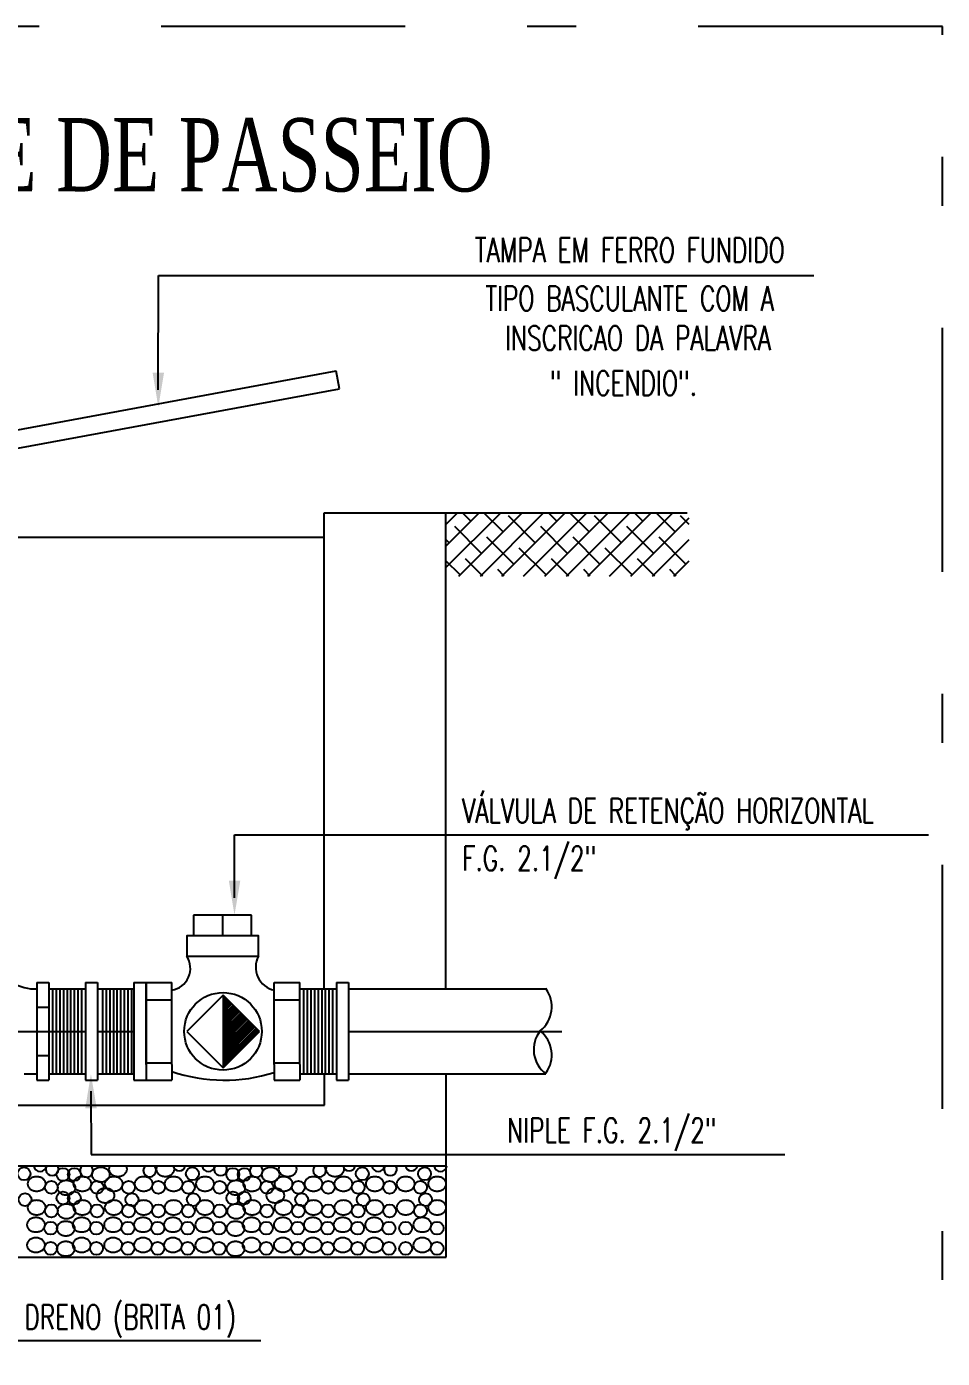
# Model space of a CAD drawing. Header units: millimetres. Extents: x 1822 to 2319, y 1244 to 1347.
# Drawn here: x 2317.083 to 2318.958, y 1343.787 to 1346.514 of the extents above; entities that cross this region are included whole.
import ezdxf
from ezdxf.enums import TextEntityAlignment as Align

# ---------------------------------------------------------------- set-up
doc = ezdxf.new("R2010")
doc.units = ezdxf.units.MM
doc.linetypes.add('DASHDOT', pattern=[1, 0.5, -0.25, 0, -0.25])
doc.layers.add('I-ARQ', color=8, linetype='Continuous')
doc.layers.add('I-NORMO_INST', color=4, linetype='Continuous')
doc.styles.add('60', font='ROMANS.SHX', dxfattribs={"height": 0.09})
doc.styles.add('ROMANS', font='romans.shx', dxfattribs={"width": 0.75, "height": 0.025})
doc.styles.add('SASB', font='ARIALN.TTF')
doc.styles.add('STYLE2', font='times.ttf')

# ---------------------------------------------------------------- blocks, each defined once
blk = doc.blocks.new('*X16')
at = {"color": 0}
for p, q in [((29.024, 117.7482), (29.0687, 117.7929)), ((29.024, 117.7659), (29.051, 117.7929)), ((29.024, 117.7836), (29.0333, 117.7929)), ((29.0346, 117.7411), (29.0863, 117.7929)), ((29.0444, 117.7863), (29.0378, 117.7929)), ((29.0523, 117.7411), (29.104, 117.7929)), ((29.0709, 117.7775), (29.0555, 117.7929)), ((29.0699, 117.7411), (29.1217, 117.7929)), ((29.0876, 117.7411), (29.1394, 117.7929)), ((29.1053, 117.7411), (29.157, 117.7929)), ((29.1151, 117.7863), (29.1085, 117.7929)), ((29.123, 117.7411), (29.1747, 117.7929)), ((29.1416, 117.7775), (29.1262, 117.7929)), ((29.1407, 117.7411), (29.1924, 117.7929)), ((29.1583, 117.7411), (29.2101, 117.7929)), ((29.1858, 117.7863), (29.1793, 117.7929)), ((29.2123, 117.7775), (29.1969, 117.7929)), ((29.0532, 117.7598), (29.0312, 117.7819)), ((29.0974, 117.7686), (29.0753, 117.7907)), ((29.124, 117.7598), (29.1019, 117.7819)), ((29.1682, 117.7686), (29.1461, 117.7907)), ((29.1947, 117.7598), (29.1726, 117.7819)), ((29.176, 117.7411), (29.224, 117.7891)), ((29.224, 117.7835), (29.2168, 117.7907)), ((29.0267, 117.7686), (29.024, 117.7714)), ((29.0798, 117.751), (29.0577, 117.7731)), ((29.1505, 117.751), (29.1284, 117.7731)), ((29.1937, 117.7411), (29.224, 117.7714)), ((29.2212, 117.751), (29.1991, 117.7731)), ((29.1063, 117.7421), (29.0842, 117.7642)), ((29.177, 117.7421), (29.1549, 117.7642)), ((29.0356, 117.7421), (29.024, 117.7537)), ((29.0542, 117.7411), (29.04, 117.7554)), ((29.1249, 117.7411), (29.1107, 117.7554)), ((29.1957, 117.7411), (29.1814, 117.7554)), ((29.2114, 117.7411), (29.224, 117.7537)), ((29.0719, 117.7411), (29.0665, 117.7465)), ((29.1426, 117.7411), (29.1372, 117.7465)), ((29.2133, 117.7411), (29.2079, 117.7465))]:
    blk.add_line(p, q, dxfattribs=at)
blk = doc.blocks.new('TITULO')
at = {"color": 253, "style": 'ROMANS', "width": 0.7}
blk.add_text('ESCALA :', height=0.002, dxfattribs=at).set_placement((0.00014, -0.00207))
at = {"style": 'SASB', "width": 0.7}
blk.add_attdef('LNOME', (0.00004, 0.00121), '', height=0.009, dxfattribs=at)
at = {"color": 253, "style": 'ROMANS', "width": 0.7}
blk.add_attdef('LESC', (0.01067, -0.00209), '', height=0.002, dxfattribs=at)
blk = doc.blocks.new('A$C70BF2347')
at = {"color": 3}
for p, q in [((0.969, 1.515), (0.436, 1.515)), ((0.436, 1.515), (0.436, 1.327)), ((0.969, 1.327), (0.969, 1.515)), ((0.373, 1.327), (1.032, 1.327)), ((0, 0.753), (0, 0.895)), ((0, 0.895), (0.235, 0.895)), ((0.235, 0.753), (0.235, 0.895)), ((1.176, 0.895), (1.412, 0.895)), ((1.176, 0.753), (1.176, 0.895)), ((1.412, 0.753), (1.412, 0.895)), ((0, 0.142), (0, 0.753)), ((0.235, 0.142), (0.235, 0.753)), ((0.235, 0.142), (0.235, 0.753)), ((1.176, 0.142), (1.176, 0.753)), ((1.412, 0.142), (1.412, 0.753)), ((1.412, 0.142), (1.412, 0.753)), ((0, 0.142), (0, 0)), ((0.235, 0.142), (0.235, 0)), ((1.176, 0.142), (1.176, 0)), ((1.412, 0.142), (1.412, 0)), ((0, 0), (0.235, 0)), ((1.176, 0), (1.412, 0))]:
    blk.add_line(p, q, dxfattribs=at)
at = {"color": 8, "linetype": 'DASHDOT'}
for p, q in [((0.702, 1.515), (0.702, 1.326)), ((0, 0.737), (0.235, 0.737)), ((1.176, 0.737), (1.412, 0.737)), ((0, 0.158), (0.235, 0.158)), ((1.176, 0.158), (1.412, 0.158))]:
    blk.add_line(p, q, dxfattribs=at)
at = {"color": 3}
blk.add_lwpolyline([(0.373, 1.138), (1.032, 1.138), (1.032, 1.326), (0.373, 1.326)], close=True, dxfattribs=at)
for centre, radius, start, end in [((0.203, 1.026), 0.203, 279.0236, 33.4932), ((1.22, 1.036), 0.214, 151.533, 258.3363), ((0.719, 1.49), 1.491, 251.0491, 287.8585)]:
    blk.add_arc(centre, radius, start, end, dxfattribs=at)

msp = doc.modelspace()

# ---------------------------------------------------------------- hatches: boundary and pattern name
at = {"linetype": 'DASHDOT'}
h = msp.add_hatch(dxfattribs=at)
h.set_pattern_fill('ANSI31', color=8, scale=0.001, style=0)
h.set_pattern_definition([(45, (2317.4847063, 1344.3821404), (-0.002245064, 0.002245064), [])])
h.paths.add_polyline_path([(2317.4847, 1344.531), (2317.4847, 1344.3821), (2317.5592, 1344.4566)])

# ---------------------------------------------------------------- linework, layer by layer
at = {"color": 3}
for p, q in [((2317.0907, 1344.5438), (2317.1031, 1344.5438)), ((2317.1031, 1344.5563), (2317.1031, 1344.3569)), ((2317.1031, 1344.5563), (2317.128, 1344.5563)), ((2317.128, 1344.5563), (2317.128, 1344.3569)), ((2317.128, 1344.5438), (2317.2028, 1344.5438)), ((2317.2028, 1344.5563), (2317.2028, 1344.3569)), ((2317.2028, 1344.5563), (2317.2277, 1344.5563)), ((2317.2277, 1344.5563), (2317.2277, 1344.3569)), ((2317.2277, 1344.5438), (2317.3024, 1344.5438)), ((2317.3024, 1344.5563), (2317.3024, 1344.3569)), ((2317.3024, 1344.5563), (2317.3273, 1344.5563)), ((2317.3273, 1344.5563), (2317.3273, 1344.3569)), ((2317.6421, 1344.5438), (2317.7168, 1344.5438)), ((2317.7168, 1344.5563), (2317.7417, 1344.5563)), ((2317.7168, 1344.5563), (2317.7168, 1344.3569)), ((2317.7417, 1344.5563), (2317.7417, 1344.3569)), ((2317.7417, 1344.5438), (2318.146, 1344.5438)), ((2317.0774, 1344.3694), (2317.1031, 1344.3694)), ((2317.1031, 1344.3569), (2317.128, 1344.3569)), ((2317.128, 1344.3694), (2317.2028, 1344.3694)), ((2317.2028, 1344.3569), (2317.2277, 1344.3569)), ((2317.2277, 1344.3694), (2317.3024, 1344.3694)), ((2317.3024, 1344.3569), (2317.3273, 1344.3569)), ((2317.6421, 1344.3694), (2317.7168, 1344.3694)), ((2317.7168, 1344.3569), (2317.7417, 1344.3569)), ((2317.7417, 1344.3694), (2318.1461, 1344.3694))]:
    msp.add_line(p, q, dxfattribs=at)
at = {"color": 8}
for p, q in [((2317.1353, 1344.5438), (2317.1353, 1344.3694)), ((2317.1428, 1344.5438), (2317.1428, 1344.3694)), ((2317.1503, 1344.5438), (2317.1503, 1344.3694)), ((2317.1577, 1344.5438), (2317.1577, 1344.3694)), ((2317.1652, 1344.5438), (2317.1652, 1344.3694)), ((2317.1727, 1344.5438), (2317.1727, 1344.3694)), ((2317.1802, 1344.5438), (2317.1802, 1344.3694)), ((2317.1876, 1344.5438), (2317.1876, 1344.3694)), ((2317.1951, 1344.5438), (2317.1951, 1344.3694)), ((2317.2376, 1344.5438), (2317.2376, 1344.3694)), ((2317.2451, 1344.5438), (2317.2451, 1344.3694)), ((2317.2526, 1344.5438), (2317.2526, 1344.3694)), ((2317.2601, 1344.5438), (2317.2601, 1344.3694)), ((2317.2675, 1344.5438), (2317.2675, 1344.3694)), ((2317.275, 1344.5438), (2317.275, 1344.3694)), ((2317.2825, 1344.5438), (2317.2825, 1344.3694)), ((2317.29, 1344.5438), (2317.29, 1344.3694)), ((2317.2974, 1344.5438), (2317.2974, 1344.3694)), ((2317.6494, 1344.5438), (2317.6494, 1344.3694)), ((2317.6569, 1344.5438), (2317.6569, 1344.3694)), ((2317.6643, 1344.5438), (2317.6643, 1344.3694)), ((2317.6718, 1344.5438), (2317.6718, 1344.3694)), ((2317.6793, 1344.5438), (2317.6793, 1344.3694)), ((2317.6868, 1344.5438), (2317.6868, 1344.3694)), ((2317.6942, 1344.5438), (2317.6942, 1344.3694)), ((2317.7017, 1344.5438), (2317.7017, 1344.3694)), ((2317.7092, 1344.5438), (2317.7092, 1344.3694)), ((2317.1031, 1344.5064), (2317.128, 1344.5064)), ((2317.1031, 1344.4068), (2317.128, 1344.4068))]:
    msp.add_line(p, q, dxfattribs=at)
at = {"color": 8, "linetype": 'DASHDOT'}
for p, q in [((2317.4847, 1344.531), (2317.4847, 1344.3821)), ((2317.0342, 1344.4566), (2317.2028, 1344.4566)), ((2317.2277, 1344.4566), (2317.3024, 1344.4566)), ((2317.7417, 1344.4566), (2318.1333, 1344.4566)), ((2318.1333, 1344.4566), (2318.1788, 1344.4566))]:
    msp.add_line(p, q, dxfattribs=at)
msp.add_lwpolyline([(2317.4103, 1344.4566), (2317.4847, 1344.3821), (2317.5592, 1344.4566), (2317.4847, 1344.531)], close=True, dxfattribs=at)
at = {"color": 3}
msp.add_circle((2317.4847, 1344.4566), 0.0794, dxfattribs=at)
msp.add_arc((2317.1165, 1344.7024), 0.1607, 241.7981, 260.7431, dxfattribs=at)
at = {"color": 8}
for centre, radius, start, end in [((2318.0948, 1344.5069), 0.0631, 308.4155, 36.1101), ((2318.1828, 1344.4193), 0.0619, 141.902, 233.6693), ((2318.0948, 1344.408), 0.0631, 323.8899, 51.5845)]:
    msp.add_arc(centre, radius, start, end, dxfattribs=at)
at = {"layer": 'I-ARQ'}
for p, q in [((2316.1435, 1345.5183), (2317.7162, 1345.8095)), ((2317.723, 1345.7728), (2317.7162, 1345.8095)), ((2316.1503, 1345.4815), (2317.723, 1345.7728)), ((2317.6921, 1345.5183), (2318.4355, 1345.5183)), ((2317.6921, 1345.4684), (2317.6921, 1345.5183)), ((2317.9413, 1344.5438), (2317.9413, 1345.5183)), ((2316.1435, 1345.4684), (2317.6921, 1345.4684)), ((2317.6921, 1344.5438), (2317.6921, 1345.4684)), ((2317.6928, 1344.3056), (2317.6928, 1344.3694)), ((2317.942, 1343.9939), (2317.942, 1344.3694)), ((2316.2432, 1344.3056), (2317.6928, 1344.3056)), ((2315.9442, 1344.181), (2317.942, 1344.181)), ((2315.9442, 1343.9939), (2317.942, 1343.9939))]:
    msp.add_line(p, q, dxfattribs=at)
for points in [[(2317.2529, 1344.1809, 0.022715), (2317.2522, 1344.1797, 0.1211), (2317.2509, 1344.1743, 0.1211), (2317.2522, 1344.1688, 0.105163), (2317.2563, 1344.1639, 0.088421), (2317.2622, 1344.1607, 0.079383), (2317.2695, 1344.1595, 0.079383), (2317.2768, 1344.1607, 0.088421), (2317.2827, 1344.1639, 0.105163), (2317.2868, 1344.1688, 0.1211), (2317.2881, 1344.1743, 0.1211), (2317.2868, 1344.1797, 0.022715), (2317.2861, 1344.1809, 0.088421)], [(2317.3499, 1344.1809, 0.022715), (2317.3492, 1344.1797, 0.1211), (2317.3478, 1344.1743, 0.1211), (2317.3492, 1344.1688, 0.105163), (2317.3533, 1344.1639, 0.088421), (2317.3591, 1344.1607, 0.079383), (2317.3664, 1344.1595, 0.079383), (2317.3737, 1344.1607, 0.088421), (2317.3796, 1344.1639, 0.105163), (2317.3837, 1344.1688, 0.1211), (2317.3851, 1344.1743, 0.1211), (2317.3837, 1344.1797, 0.022715), (2317.383, 1344.1809, 0.088421)], [(2317.6007, 1344.1809, 0.022715), (2317.6, 1344.1797, 0.1211), (2317.5986, 1344.1743, 0.1211), (2317.6, 1344.1688, 0.105163), (2317.6041, 1344.1639, 0.088421), (2317.6099, 1344.1607, 0.079383), (2317.6173, 1344.1595, 0.079383), (2317.6246, 1344.1607, 0.088421), (2317.6304, 1344.1639, 0.105163), (2317.6345, 1344.1688, 0.1211), (2317.6359, 1344.1743, 0.1211), (2317.6345, 1344.1797, 0.022715), (2317.6338, 1344.1809, 0.088421)], [(2317.6976, 1344.1809, 0.022715), (2317.6969, 1344.1797, 0.1211), (2317.6956, 1344.1743, 0.1211), (2317.6969, 1344.1688, 0.105163), (2317.701, 1344.1639, 0.088421), (2317.7069, 1344.1607, 0.079383), (2317.7142, 1344.1595, 0.079383), (2317.7215, 1344.1607, 0.088421), (2317.7274, 1344.1639, 0.105163), (2317.7315, 1344.1688, 0.1211), (2317.7328, 1344.1743, 0.1211), (2317.7315, 1344.1797, 0.022715), (2317.7308, 1344.1809, 0.088421)]]:
    msp.add_lwpolyline(points, format="xyb", dxfattribs=at)
for points in [[(2317.103, 1344.1588, 0.079383), (2317.0957, 1344.1576, 0.088421), (2317.0898, 1344.1545, 0.105163), (2317.0857, 1344.1495, 0.1211), (2317.0844, 1344.144, 0.1211), (2317.0857, 1344.1386, 0.105163), (2317.0898, 1344.1336, 0.088421), (2317.0957, 1344.1305, 0.079383), (2317.103, 1344.1293, 0.079383), (2317.1103, 1344.1305, 0.088421), (2317.1161, 1344.1336, 0.105163), (2317.1203, 1344.1386, 0.1211), (2317.1216, 1344.144, 0.1211), (2317.1203, 1344.1495, 0.105163), (2317.1161, 1344.1545, 0.088421), (2317.1103, 1344.1576, 0.079383)], [(2317.1966, 1344.1588, 0.079383), (2317.1893, 1344.1576, 0.088421), (2317.1834, 1344.1545, 0.105163), (2317.1793, 1344.1495, 0.1211), (2317.178, 1344.144, 0.1211), (2317.1793, 1344.1386, 0.105163), (2317.1834, 1344.1336, 0.088421), (2317.1893, 1344.1305, 0.079383), (2317.1966, 1344.1293, 0.079383), (2317.2039, 1344.1305, 0.088421), (2317.2098, 1344.1336, 0.105163), (2317.2139, 1344.1386, 0.1211), (2317.2152, 1344.144, 0.1211), (2317.2139, 1344.1495, 0.105163), (2317.2098, 1344.1545, 0.088421), (2317.2039, 1344.1576, 0.079383)], [(2317.2344, 1344.1778, 0.079383), (2317.2271, 1344.1766, 0.088421), (2317.2213, 1344.1735, 0.105163), (2317.2172, 1344.1685, 0.1211), (2317.2158, 1344.1631, 0.1211), (2317.2172, 1344.1576, 0.105163), (2317.2213, 1344.1527, 0.088421), (2317.2271, 1344.1495, 0.079383), (2317.2344, 1344.1483, 0.079383), (2317.2417, 1344.1495, 0.088421), (2317.2476, 1344.1527, 0.105163), (2317.2517, 1344.1576, 0.1211), (2317.2531, 1344.1631, 0.1211), (2317.2517, 1344.1685, 0.105163), (2317.2476, 1344.1735, 0.088421), (2317.2417, 1344.1766, 0.079383)], [(2317.261, 1344.1588, 0.079383), (2317.2537, 1344.1576, 0.088421), (2317.2478, 1344.1545, 0.105163), (2317.2437, 1344.1495, 0.1211), (2317.2423, 1344.144, 0.1211), (2317.2437, 1344.1386, 0.105163), (2317.2478, 1344.1336, 0.088421), (2317.2537, 1344.1305, 0.079383), (2317.261, 1344.1293, 0.079383), (2317.2683, 1344.1305, 0.088421), (2317.2741, 1344.1336, 0.105163), (2317.2782, 1344.1386, 0.1211), (2317.2796, 1344.144, 0.1211), (2317.2782, 1344.1495, 0.105163), (2317.2741, 1344.1545, 0.088421), (2317.2683, 1344.1576, 0.079383)], [(2317.3222, 1344.1588, 0.079383), (2317.3149, 1344.1576, 0.088421), (2317.3091, 1344.1545, 0.105163), (2317.305, 1344.1495, 0.1211), (2317.3036, 1344.144, 0.1211), (2317.305, 1344.1386, 0.105163), (2317.3091, 1344.1336, 0.088421), (2317.3149, 1344.1305, 0.079383), (2317.3222, 1344.1293, 0.079383), (2317.3295, 1344.1305, 0.088421), (2317.3354, 1344.1336, 0.105163), (2317.3395, 1344.1386, 0.1211), (2317.3408, 1344.144, 0.1211), (2317.3395, 1344.1495, 0.105163), (2317.3354, 1344.1545, 0.088421), (2317.3295, 1344.1576, 0.079383)], [(2317.3835, 1344.1588, 0.079383), (2317.3762, 1344.1576, 0.088421), (2317.3703, 1344.1545, 0.105163), (2317.3662, 1344.1495, 0.1211), (2317.3649, 1344.144, 0.1211), (2317.3662, 1344.1386, 0.105163), (2317.3703, 1344.1336, 0.088421), (2317.3762, 1344.1305, 0.079383), (2317.3835, 1344.1293, 0.079383), (2317.3908, 1344.1305, 0.088421), (2317.3967, 1344.1336, 0.105163), (2317.4008, 1344.1386, 0.1211), (2317.4021, 1344.144, 0.1211), (2317.4008, 1344.1495, 0.105163), (2317.3967, 1344.1545, 0.088421), (2317.3908, 1344.1576, 0.079383)], [(2317.4479, 1344.1588, 0.079383), (2317.4406, 1344.1576, 0.088421), (2317.4347, 1344.1545, 0.105163), (2317.4306, 1344.1495, 0.1211), (2317.4293, 1344.144, 0.1211), (2317.4306, 1344.1386, 0.105163), (2317.4347, 1344.1336, 0.088421), (2317.4406, 1344.1305, 0.079383), (2317.4479, 1344.1293, 0.079383), (2317.4552, 1344.1305, 0.088421), (2317.461, 1344.1336, 0.105163), (2317.4651, 1344.1386, 0.1211), (2317.4665, 1344.144, 0.1211), (2317.4651, 1344.1495, 0.105163), (2317.461, 1344.1545, 0.088421), (2317.4552, 1344.1576, 0.079383)], [(2317.5444, 1344.1588, 0.079383), (2317.537, 1344.1576, 0.088421), (2317.5312, 1344.1545, 0.105163), (2317.5271, 1344.1495, 0.1211), (2317.5257, 1344.144, 0.1211), (2317.5271, 1344.1386, 0.105163), (2317.5312, 1344.1336, 0.088421), (2317.537, 1344.1305, 0.079383), (2317.5444, 1344.1293, 0.079383), (2317.5517, 1344.1305, 0.088421), (2317.5575, 1344.1336, 0.105163), (2317.5616, 1344.1386, 0.1211), (2317.563, 1344.144, 0.1211), (2317.5616, 1344.1495, 0.105163), (2317.5575, 1344.1545, 0.088421), (2317.5517, 1344.1576, 0.079383)], [(2317.5822, 1344.1778, 0.079383), (2317.5749, 1344.1766, 0.088421), (2317.569, 1344.1735, 0.105163), (2317.5649, 1344.1685, 0.1211), (2317.5636, 1344.1631, 0.1211), (2317.5649, 1344.1576, 0.105163), (2317.569, 1344.1527, 0.088421), (2317.5749, 1344.1495, 0.079383), (2317.5822, 1344.1483, 0.079383), (2317.5895, 1344.1495, 0.088421), (2317.5954, 1344.1527, 0.105163), (2317.5995, 1344.1576, 0.1211), (2317.6008, 1344.1631, 0.1211), (2317.5995, 1344.1685, 0.105163), (2317.5954, 1344.1735, 0.088421), (2317.5895, 1344.1766, 0.079383)], [(2317.6087, 1344.1588, 0.079383), (2317.6014, 1344.1576, 0.088421), (2317.5956, 1344.1545, 0.105163), (2317.5914, 1344.1495, 0.1211), (2317.5901, 1344.144, 0.1211), (2317.5914, 1344.1386, 0.105163), (2317.5956, 1344.1336, 0.088421), (2317.6014, 1344.1305, 0.079383), (2317.6087, 1344.1293, 0.079383), (2317.616, 1344.1305, 0.088421), (2317.6219, 1344.1336, 0.105163), (2317.626, 1344.1386, 0.1211), (2317.6273, 1344.144, 0.1211), (2317.626, 1344.1495, 0.105163), (2317.6219, 1344.1545, 0.088421), (2317.616, 1344.1576, 0.079383)], [(2317.67, 1344.1588, 0.079383), (2317.6627, 1344.1576, 0.088421), (2317.6568, 1344.1545, 0.105163), (2317.6527, 1344.1495, 0.1211), (2317.6514, 1344.144, 0.1211), (2317.6527, 1344.1386, 0.105163), (2317.6568, 1344.1336, 0.088421), (2317.6627, 1344.1305, 0.079383), (2317.67, 1344.1293, 0.079383), (2317.6773, 1344.1305, 0.088421), (2317.6832, 1344.1336, 0.105163), (2317.6873, 1344.1386, 0.1211), (2317.6886, 1344.144, 0.1211), (2317.6873, 1344.1495, 0.105163), (2317.6832, 1344.1545, 0.088421), (2317.6773, 1344.1576, 0.079383)], [(2317.7313, 1344.1588, 0.079383), (2317.724, 1344.1576, 0.088421), (2317.7181, 1344.1545, 0.105163), (2317.714, 1344.1495, 0.1211), (2317.7126, 1344.144, 0.1211), (2317.714, 1344.1386, 0.105163), (2317.7181, 1344.1336, 0.088421), (2317.724, 1344.1305, 0.079383), (2317.7313, 1344.1293, 0.079383), (2317.7386, 1344.1305, 0.088421), (2317.7444, 1344.1336, 0.105163), (2317.7485, 1344.1386, 0.1211), (2317.7499, 1344.144, 0.1211), (2317.7485, 1344.1495, 0.105163), (2317.7444, 1344.1545, 0.088421), (2317.7386, 1344.1576, 0.079383)], [(2317.7956, 1344.1588, 0.079383), (2317.7883, 1344.1576, 0.088421), (2317.7825, 1344.1545, 0.105163), (2317.7784, 1344.1495, 0.1211), (2317.777, 1344.144, 0.1211), (2317.7784, 1344.1386, 0.105163), (2317.7825, 1344.1336, 0.088421), (2317.7883, 1344.1305, 0.079383), (2317.7956, 1344.1293, 0.079383), (2317.8029, 1344.1305, 0.088421), (2317.8088, 1344.1336, 0.105163), (2317.8129, 1344.1386, 0.1211), (2317.8142, 1344.144, 0.1211), (2317.8129, 1344.1495, 0.105163), (2317.8088, 1344.1545, 0.088421), (2317.8029, 1344.1576, 0.079383)], [(2317.8588, 1344.1588, 0.079383), (2317.8515, 1344.1576, 0.088421), (2317.8457, 1344.1545, 0.105163), (2317.8416, 1344.1495, 0.1211), (2317.8402, 1344.144, 0.1211), (2317.8416, 1344.1386, 0.105163), (2317.8457, 1344.1336, 0.088421), (2317.8515, 1344.1305, 0.079383), (2317.8588, 1344.1293, 0.079383), (2317.8661, 1344.1305, 0.088421), (2317.872, 1344.1336, 0.105163), (2317.8761, 1344.1386, 0.1211), (2317.8774, 1344.144, 0.1211), (2317.8761, 1344.1495, 0.105163), (2317.872, 1344.1545, 0.088421), (2317.8661, 1344.1576, 0.079383)], [(2317.9232, 1344.1588, 0.079383), (2317.9159, 1344.1576, 0.088421), (2317.91, 1344.1545, 0.105163), (2317.9059, 1344.1495, 0.1211), (2317.9046, 1344.144, 0.1211), (2317.9059, 1344.1386, 0.105163), (2317.91, 1344.1336, 0.088421), (2317.9159, 1344.1305, 0.079383), (2317.9232, 1344.1293, 0.079383), (2317.9305, 1344.1305, 0.088421), (2317.9364, 1344.1336, 0.105163), (2317.9405, 1344.1386, 0.1211), (2317.9418, 1344.144, 0.1211), (2317.9405, 1344.1495, 0.105163), (2317.9364, 1344.1545, 0.088421), (2317.9305, 1344.1576, 0.079383)], [(2317.164, 1344.151, 0.079383), (2317.1567, 1344.1499, 0.088421), (2317.1509, 1344.1467, 0.105163), (2317.1467, 1344.1417, 0.1211), (2317.1454, 1344.1363, 0.1211), (2317.1467, 1344.1308, 0.105163), (2317.1509, 1344.1259, 0.088421), (2317.1567, 1344.1227, 0.079383), (2317.164, 1344.1216, 0.079383), (2317.1713, 1344.1227, 0.088421), (2317.1772, 1344.1259, 0.105163), (2317.1813, 1344.1308, 0.1211), (2317.1826, 1344.1363, 0.1211), (2317.1813, 1344.1417, 0.105163), (2317.1772, 1344.1467, 0.088421), (2317.1713, 1344.1499, 0.079383)], [(2317.244, 1344.135, 0.079383), (2317.2367, 1344.1338, 0.088421), (2317.2309, 1344.1307, 0.105163), (2317.2267, 1344.1257, 0.1211), (2317.2254, 1344.1203, 0.1211), (2317.2267, 1344.1148, 0.105163), (2317.2309, 1344.1098, 0.088421), (2317.2367, 1344.1067, 0.079383), (2317.244, 1344.1055, 0.079383), (2317.2513, 1344.1067, 0.088421), (2317.2572, 1344.1098, 0.105163), (2317.2613, 1344.1148, 0.1211), (2317.2626, 1344.1203, 0.1211), (2317.2613, 1344.1257, 0.105163), (2317.2572, 1344.1307, 0.088421), (2317.2513, 1344.1338, 0.079383)], [(2317.5118, 1344.151, 0.079383), (2317.5045, 1344.1499, 0.088421), (2317.4986, 1344.1467, 0.105163), (2317.4945, 1344.1417, 0.1211), (2317.4932, 1344.1363, 0.1211), (2317.4945, 1344.1308, 0.105163), (2317.4986, 1344.1259, 0.088421), (2317.5045, 1344.1227, 0.079383), (2317.5118, 1344.1216, 0.079383), (2317.5191, 1344.1227, 0.088421), (2317.5249, 1344.1259, 0.105163), (2317.5291, 1344.1308, 0.1211), (2317.5304, 1344.1363, 0.1211), (2317.5291, 1344.1417, 0.105163), (2317.5249, 1344.1467, 0.088421), (2317.5191, 1344.1499, 0.079383)], [(2317.5918, 1344.135, 0.079383), (2317.5845, 1344.1338, 0.088421), (2317.5786, 1344.1307, 0.105163), (2317.5745, 1344.1257, 0.1211), (2317.5732, 1344.1203, 0.1211), (2317.5745, 1344.1148, 0.105163), (2317.5786, 1344.1098, 0.088421), (2317.5845, 1344.1067, 0.079383), (2317.5918, 1344.1055, 0.079383), (2317.5991, 1344.1067, 0.088421), (2317.6049, 1344.1098, 0.105163), (2317.609, 1344.1148, 0.1211), (2317.6104, 1344.1203, 0.1211), (2317.609, 1344.1257, 0.105163), (2317.6049, 1344.1307, 0.088421), (2317.5991, 1344.1338, 0.079383)], [(2317.103, 1344.1105, 0.079383), (2317.0957, 1344.1093, 0.088421), (2317.0898, 1344.1062, 0.105163), (2317.0857, 1344.1012, 0.1211), (2317.0844, 1344.0958, 0.1211), (2317.0857, 1344.0903, 0.105163), (2317.0898, 1344.0854, 0.088421), (2317.0957, 1344.0822, 0.079383), (2317.103, 1344.081, 0.079383), (2317.1103, 1344.0822, 0.088421), (2317.1161, 1344.0854, 0.105163), (2317.1203, 1344.0903, 0.1211), (2317.1216, 1344.0958, 0.1211), (2317.1203, 1344.1012, 0.105163), (2317.1161, 1344.1062, 0.088421), (2317.1103, 1344.1093, 0.079383)], [(2317.164, 1344.1028, 0.079383), (2317.1567, 1344.1016, 0.088421), (2317.1509, 1344.0984, 0.105163), (2317.1467, 1344.0935, 0.1211), (2317.1454, 1344.088, 0.1211), (2317.1467, 1344.0826, 0.105163), (2317.1509, 1344.0776, 0.088421), (2317.1567, 1344.0745, 0.079383), (2317.164, 1344.0733, 0.079383), (2317.1713, 1344.0745, 0.088421), (2317.1772, 1344.0776, 0.105163), (2317.1813, 1344.0826, 0.1211), (2317.1826, 1344.088, 0.1211), (2317.1813, 1344.0935, 0.105163), (2317.1772, 1344.0984, 0.088421), (2317.1713, 1344.1016, 0.079383)], [(2317.1966, 1344.1105, 0.079383), (2317.1893, 1344.1093, 0.088421), (2317.1834, 1344.1062, 0.105163), (2317.1793, 1344.1012, 0.1211), (2317.178, 1344.0958, 0.1211), (2317.1793, 1344.0903, 0.105163), (2317.1834, 1344.0854, 0.088421), (2317.1893, 1344.0822, 0.079383), (2317.1966, 1344.081, 0.079383), (2317.2039, 1344.0822, 0.088421), (2317.2098, 1344.0854, 0.105163), (2317.2139, 1344.0903, 0.1211), (2317.2152, 1344.0958, 0.1211), (2317.2139, 1344.1012, 0.105163), (2317.2098, 1344.1062, 0.088421), (2317.2039, 1344.1093, 0.079383)], [(2317.261, 1344.1105, 0.079383), (2317.2537, 1344.1093, 0.088421), (2317.2478, 1344.1062, 0.105163), (2317.2437, 1344.1012, 0.1211), (2317.2423, 1344.0958, 0.1211), (2317.2437, 1344.0903, 0.105163), (2317.2478, 1344.0854, 0.088421), (2317.2537, 1344.0822, 0.079383), (2317.261, 1344.081, 0.079383), (2317.2683, 1344.0822, 0.088421), (2317.2741, 1344.0854, 0.105163), (2317.2782, 1344.0903, 0.1211), (2317.2796, 1344.0958, 0.1211), (2317.2782, 1344.1012, 0.105163), (2317.2741, 1344.1062, 0.088421), (2317.2683, 1344.1093, 0.079383)], [(2317.3222, 1344.1105, 0.079383), (2317.3149, 1344.1093, 0.088421), (2317.3091, 1344.1062, 0.105163), (2317.305, 1344.1012, 0.1211), (2317.3036, 1344.0958, 0.1211), (2317.305, 1344.0903, 0.105163), (2317.3091, 1344.0854, 0.088421), (2317.3149, 1344.0822, 0.079383), (2317.3222, 1344.081, 0.079383), (2317.3295, 1344.0822, 0.088421), (2317.3354, 1344.0854, 0.105163), (2317.3395, 1344.0903, 0.1211), (2317.3408, 1344.0958, 0.1211), (2317.3395, 1344.1012, 0.105163), (2317.3354, 1344.1062, 0.088421), (2317.3295, 1344.1093, 0.079383)], [(2317.3835, 1344.1105, 0.079383), (2317.3762, 1344.1093, 0.088421), (2317.3703, 1344.1062, 0.105163), (2317.3662, 1344.1012, 0.1211), (2317.3649, 1344.0958, 0.1211), (2317.3662, 1344.0903, 0.105163), (2317.3703, 1344.0854, 0.088421), (2317.3762, 1344.0822, 0.079383), (2317.3835, 1344.081, 0.079383), (2317.3908, 1344.0822, 0.088421), (2317.3967, 1344.0854, 0.105163), (2317.4008, 1344.0903, 0.1211), (2317.4021, 1344.0958, 0.1211), (2317.4008, 1344.1012, 0.105163), (2317.3967, 1344.1062, 0.088421), (2317.3908, 1344.1093, 0.079383)], [(2317.4479, 1344.1105, 0.079383), (2317.4406, 1344.1093, 0.088421), (2317.4347, 1344.1062, 0.105163), (2317.4306, 1344.1012, 0.1211), (2317.4293, 1344.0958, 0.1211), (2317.4306, 1344.0903, 0.105163), (2317.4347, 1344.0854, 0.088421), (2317.4406, 1344.0822, 0.079383), (2317.4479, 1344.081, 0.079383), (2317.4552, 1344.0822, 0.088421), (2317.461, 1344.0854, 0.105163), (2317.4651, 1344.0903, 0.1211), (2317.4665, 1344.0958, 0.1211), (2317.4651, 1344.1012, 0.105163), (2317.461, 1344.1062, 0.088421), (2317.4552, 1344.1093, 0.079383)], [(2317.5118, 1344.1028, 0.079383), (2317.5045, 1344.1016, 0.088421), (2317.4986, 1344.0984, 0.105163), (2317.4945, 1344.0935, 0.1211), (2317.4932, 1344.088, 0.1211), (2317.4945, 1344.0826, 0.105163), (2317.4986, 1344.0776, 0.088421), (2317.5045, 1344.0745, 0.079383), (2317.5118, 1344.0733, 0.079383), (2317.5191, 1344.0745, 0.088421), (2317.5249, 1344.0776, 0.105163), (2317.5291, 1344.0826, 0.1211), (2317.5304, 1344.088, 0.1211), (2317.5291, 1344.0935, 0.105163), (2317.5249, 1344.0984, 0.088421), (2317.5191, 1344.1016, 0.079383)], [(2317.5444, 1344.1105, 0.079383), (2317.537, 1344.1093, 0.088421), (2317.5312, 1344.1062, 0.105163), (2317.5271, 1344.1012, 0.1211), (2317.5257, 1344.0958, 0.1211), (2317.5271, 1344.0903, 0.105163), (2317.5312, 1344.0854, 0.088421), (2317.537, 1344.0822, 0.079383), (2317.5444, 1344.081, 0.079383), (2317.5517, 1344.0822, 0.088421), (2317.5575, 1344.0854, 0.105163), (2317.5616, 1344.0903, 0.1211), (2317.563, 1344.0958, 0.1211), (2317.5616, 1344.1012, 0.105163), (2317.5575, 1344.1062, 0.088421), (2317.5517, 1344.1093, 0.079383)], [(2317.6087, 1344.1105, 0.079383), (2317.6014, 1344.1093, 0.088421), (2317.5956, 1344.1062, 0.105163), (2317.5914, 1344.1012, 0.1211), (2317.5901, 1344.0958, 0.1211), (2317.5914, 1344.0903, 0.105163), (2317.5956, 1344.0854, 0.088421), (2317.6014, 1344.0822, 0.079383), (2317.6087, 1344.081, 0.079383), (2317.616, 1344.0822, 0.088421), (2317.6219, 1344.0854, 0.105163), (2317.626, 1344.0903, 0.1211), (2317.6273, 1344.0958, 0.1211), (2317.626, 1344.1012, 0.105163), (2317.6219, 1344.1062, 0.088421), (2317.616, 1344.1093, 0.079383)], [(2317.67, 1344.1105, 0.079383), (2317.6627, 1344.1093, 0.088421), (2317.6568, 1344.1062, 0.105163), (2317.6527, 1344.1012, 0.1211), (2317.6514, 1344.0958, 0.1211), (2317.6527, 1344.0903, 0.105163), (2317.6568, 1344.0854, 0.088421), (2317.6627, 1344.0822, 0.079383), (2317.67, 1344.081, 0.079383), (2317.6773, 1344.0822, 0.088421), (2317.6832, 1344.0854, 0.105163), (2317.6873, 1344.0903, 0.1211), (2317.6886, 1344.0958, 0.1211), (2317.6873, 1344.1012, 0.105163), (2317.6832, 1344.1062, 0.088421), (2317.6773, 1344.1093, 0.079383)], [(2317.7313, 1344.1105, 0.079383), (2317.724, 1344.1093, 0.088421), (2317.7181, 1344.1062, 0.105163), (2317.714, 1344.1012, 0.1211), (2317.7126, 1344.0958, 0.1211), (2317.714, 1344.0903, 0.105163), (2317.7181, 1344.0854, 0.088421), (2317.724, 1344.0822, 0.079383), (2317.7313, 1344.081, 0.079383), (2317.7386, 1344.0822, 0.088421), (2317.7444, 1344.0854, 0.105163), (2317.7485, 1344.0903, 0.1211), (2317.7499, 1344.0958, 0.1211), (2317.7485, 1344.1012, 0.105163), (2317.7444, 1344.1062, 0.088421), (2317.7386, 1344.1093, 0.079383)], [(2317.7956, 1344.1105, 0.079383), (2317.7883, 1344.1093, 0.088421), (2317.7825, 1344.1062, 0.105163), (2317.7784, 1344.1012, 0.1211), (2317.777, 1344.0958, 0.1211), (2317.7784, 1344.0903, 0.105163), (2317.7825, 1344.0854, 0.088421), (2317.7883, 1344.0822, 0.079383), (2317.7956, 1344.081, 0.079383), (2317.8029, 1344.0822, 0.088421), (2317.8088, 1344.0854, 0.105163), (2317.8129, 1344.0903, 0.1211), (2317.8142, 1344.0958, 0.1211), (2317.8129, 1344.1012, 0.105163), (2317.8088, 1344.1062, 0.088421), (2317.8029, 1344.1093, 0.079383)], [(2317.8588, 1344.1105, 0.079383), (2317.8515, 1344.1093, 0.088421), (2317.8457, 1344.1062, 0.105163), (2317.8416, 1344.1012, 0.1211), (2317.8402, 1344.0958, 0.1211), (2317.8416, 1344.0903, 0.105163), (2317.8457, 1344.0854, 0.088421), (2317.8515, 1344.0822, 0.079383), (2317.8588, 1344.081, 0.079383), (2317.8661, 1344.0822, 0.088421), (2317.872, 1344.0854, 0.105163), (2317.8761, 1344.0903, 0.1211), (2317.8774, 1344.0958, 0.1211), (2317.8761, 1344.1012, 0.105163), (2317.872, 1344.1062, 0.088421), (2317.8661, 1344.1093, 0.079383)], [(2317.9232, 1344.1105, 0.079383), (2317.9159, 1344.1093, 0.088421), (2317.91, 1344.1062, 0.105163), (2317.9059, 1344.1012, 0.1211), (2317.9046, 1344.0958, 0.1211), (2317.9059, 1344.0903, 0.105163), (2317.91, 1344.0854, 0.088421), (2317.9159, 1344.0822, 0.079383), (2317.9232, 1344.081, 0.079383), (2317.9305, 1344.0822, 0.088421), (2317.9364, 1344.0854, 0.105163), (2317.9405, 1344.0903, 0.1211), (2317.9418, 1344.0958, 0.1211), (2317.9405, 1344.1012, 0.105163), (2317.9364, 1344.1062, 0.088421), (2317.9305, 1344.1093, 0.079383)], [(2317.1016, 1344.0752, 0.079383), (2317.0943, 1344.074, 0.088421), (2317.0885, 1344.0709, 0.105163), (2317.0844, 1344.0659, 0.1211), (2317.083, 1344.0604, 0.1211), (2317.0844, 1344.055, 0.105163), (2317.0885, 1344.05, 0.088421), (2317.0943, 1344.0469, 0.079383), (2317.1016, 1344.0457, 0.079383), (2317.1089, 1344.0469, 0.088421), (2317.1148, 1344.05, 0.105163), (2317.1189, 1344.055, 0.1211), (2317.1202, 1344.0604, 0.1211), (2317.1189, 1344.0659, 0.105163), (2317.1148, 1344.0709, 0.088421), (2317.1089, 1344.074, 0.079383)], [(2317.1952, 1344.0752, 0.079383), (2317.1879, 1344.074, 0.088421), (2317.1821, 1344.0709, 0.105163), (2317.178, 1344.0659, 0.1211), (2317.1766, 1344.0604, 0.1211), (2317.178, 1344.055, 0.105163), (2317.1821, 1344.05, 0.088421), (2317.1879, 1344.0469, 0.079383), (2317.1952, 1344.0457, 0.079383), (2317.2025, 1344.0469, 0.088421), (2317.2084, 1344.05, 0.105163), (2317.2125, 1344.055, 0.1211), (2317.2138, 1344.0604, 0.1211), (2317.2125, 1344.0659, 0.105163), (2317.2084, 1344.0709, 0.088421), (2317.2025, 1344.074, 0.079383)], [(2317.2596, 1344.0752, 0.079383), (2317.2523, 1344.074, 0.088421), (2317.2464, 1344.0709, 0.105163), (2317.2423, 1344.0659, 0.1211), (2317.241, 1344.0604, 0.1211), (2317.2423, 1344.055, 0.105163), (2317.2464, 1344.05, 0.088421), (2317.2523, 1344.0469, 0.079383), (2317.2596, 1344.0457, 0.079383), (2317.2669, 1344.0469, 0.088421), (2317.2728, 1344.05, 0.105163), (2317.2769, 1344.055, 0.1211), (2317.2782, 1344.0604, 0.1211), (2317.2769, 1344.0659, 0.105163), (2317.2728, 1344.0709, 0.088421), (2317.2669, 1344.074, 0.079383)], [(2317.3209, 1344.0752, 0.079383), (2317.3136, 1344.074, 0.088421), (2317.3077, 1344.0709, 0.105163), (2317.3036, 1344.0659, 0.1211), (2317.3023, 1344.0604, 0.1211), (2317.3036, 1344.055, 0.105163), (2317.3077, 1344.05, 0.088421), (2317.3136, 1344.0469, 0.079383), (2317.3209, 1344.0457, 0.079383), (2317.3282, 1344.0469, 0.088421), (2317.334, 1344.05, 0.105163), (2317.3381, 1344.055, 0.1211), (2317.3395, 1344.0604, 0.1211), (2317.3381, 1344.0659, 0.105163), (2317.334, 1344.0709, 0.088421), (2317.3282, 1344.074, 0.079383)], [(2317.3821, 1344.0752, 0.079383), (2317.3748, 1344.074, 0.088421), (2317.369, 1344.0709, 0.105163), (2317.3649, 1344.0659, 0.1211), (2317.3635, 1344.0604, 0.1211), (2317.3649, 1344.055, 0.105163), (2317.369, 1344.05, 0.088421), (2317.3748, 1344.0469, 0.079383), (2317.3821, 1344.0457, 0.079383), (2317.3894, 1344.0469, 0.088421), (2317.3953, 1344.05, 0.105163), (2317.3994, 1344.055, 0.1211), (2317.4008, 1344.0604, 0.1211), (2317.3994, 1344.0659, 0.105163), (2317.3953, 1344.0709, 0.088421), (2317.3894, 1344.074, 0.079383)], [(2317.4465, 1344.0752, 0.079383), (2317.4392, 1344.074, 0.088421), (2317.4333, 1344.0709, 0.105163), (2317.4292, 1344.0659, 0.1211), (2317.4279, 1344.0604, 0.1211), (2317.4292, 1344.055, 0.105163), (2317.4333, 1344.05, 0.088421), (2317.4392, 1344.0469, 0.079383), (2317.4465, 1344.0457, 0.079383), (2317.4538, 1344.0469, 0.088421), (2317.4597, 1344.05, 0.105163), (2317.4638, 1344.055, 0.1211), (2317.4651, 1344.0604, 0.1211), (2317.4638, 1344.0659, 0.105163), (2317.4597, 1344.0709, 0.088421), (2317.4538, 1344.074, 0.079383)], [(2317.543, 1344.0752, 0.079383), (2317.5357, 1344.074, 0.088421), (2317.5298, 1344.0709, 0.105163), (2317.5257, 1344.0659, 0.1211), (2317.5244, 1344.0604, 0.1211), (2317.5257, 1344.055, 0.105163), (2317.5298, 1344.05, 0.088421), (2317.5357, 1344.0469, 0.079383), (2317.543, 1344.0457, 0.079383), (2317.5503, 1344.0469, 0.088421), (2317.5562, 1344.05, 0.105163), (2317.5603, 1344.055, 0.1211), (2317.5616, 1344.0604, 0.1211), (2317.5603, 1344.0659, 0.105163), (2317.5562, 1344.0709, 0.088421), (2317.5503, 1344.074, 0.079383)], [(2317.6074, 1344.0752, 0.079383), (2317.6001, 1344.074, 0.088421), (2317.5942, 1344.0709, 0.105163), (2317.5901, 1344.0659, 0.1211), (2317.5887, 1344.0604, 0.1211), (2317.5901, 1344.055, 0.105163), (2317.5942, 1344.05, 0.088421), (2317.6001, 1344.0469, 0.079383), (2317.6074, 1344.0457, 0.079383), (2317.6147, 1344.0469, 0.088421), (2317.6205, 1344.05, 0.105163), (2317.6246, 1344.055, 0.1211), (2317.626, 1344.0604, 0.1211), (2317.6246, 1344.0659, 0.105163), (2317.6205, 1344.0709, 0.088421), (2317.6147, 1344.074, 0.079383)], [(2317.6686, 1344.0752, 0.079383), (2317.6613, 1344.074, 0.088421), (2317.6555, 1344.0709, 0.105163), (2317.6514, 1344.0659, 0.1211), (2317.65, 1344.0604, 0.1211), (2317.6514, 1344.055, 0.105163), (2317.6555, 1344.05, 0.088421), (2317.6613, 1344.0469, 0.079383), (2317.6686, 1344.0457, 0.079383), (2317.6759, 1344.0469, 0.088421), (2317.6818, 1344.05, 0.105163), (2317.6859, 1344.055, 0.1211), (2317.6872, 1344.0604, 0.1211), (2317.6859, 1344.0659, 0.105163), (2317.6818, 1344.0709, 0.088421), (2317.6759, 1344.074, 0.079383)], [(2317.7299, 1344.0752, 0.079383), (2317.7226, 1344.074, 0.088421), (2317.7167, 1344.0709, 0.105163), (2317.7126, 1344.0659, 0.1211), (2317.7113, 1344.0604, 0.1211), (2317.7126, 1344.055, 0.105163), (2317.7167, 1344.05, 0.088421), (2317.7226, 1344.0469, 0.079383), (2317.7299, 1344.0457, 0.079383), (2317.7372, 1344.0469, 0.088421), (2317.7431, 1344.05, 0.105163), (2317.7472, 1344.055, 0.1211), (2317.7485, 1344.0604, 0.1211), (2317.7472, 1344.0659, 0.105163), (2317.7431, 1344.0709, 0.088421), (2317.7372, 1344.074, 0.079383)], [(2317.7943, 1344.0752, 0.079383), (2317.787, 1344.074, 0.088421), (2317.7811, 1344.0709, 0.105163), (2317.777, 1344.0659, 0.1211), (2317.7757, 1344.0604, 0.1211), (2317.777, 1344.055, 0.105163), (2317.7811, 1344.05, 0.088421), (2317.787, 1344.0469, 0.079383), (2317.7943, 1344.0457, 0.079383), (2317.8016, 1344.0469, 0.088421), (2317.8074, 1344.05, 0.105163), (2317.8115, 1344.055, 0.1211), (2317.8129, 1344.0604, 0.1211), (2317.8115, 1344.0659, 0.105163), (2317.8074, 1344.0709, 0.088421), (2317.8016, 1344.074, 0.079383)], [(2317.8928, 1344.0752, 0.079383), (2317.8855, 1344.074, 0.088421), (2317.8797, 1344.0709, 0.105163), (2317.8756, 1344.0659, 0.1211), (2317.8742, 1344.0604, 0.1211), (2317.8756, 1344.055, 0.105163), (2317.8797, 1344.05, 0.088421), (2317.8855, 1344.0469, 0.079383), (2317.8928, 1344.0457, 0.079383), (2317.9002, 1344.0469, 0.088421), (2317.906, 1344.05, 0.105163), (2317.9101, 1344.055, 0.1211), (2317.9115, 1344.0604, 0.1211), (2317.9101, 1344.0659, 0.105163), (2317.906, 1344.0709, 0.088421), (2317.9002, 1344.074, 0.079383)], [(2317.1627, 1344.0674, 0.079383), (2317.1554, 1344.0663, 0.088421), (2317.1495, 1344.0631, 0.105163), (2317.1454, 1344.0581, 0.1211), (2317.144, 1344.0527, 0.1211), (2317.1454, 1344.0472, 0.105163), (2317.1495, 1344.0423, 0.088421), (2317.1554, 1344.0391, 0.079383), (2317.1627, 1344.0379, 0.079383), (2317.17, 1344.0391, 0.088421), (2317.1758, 1344.0423, 0.105163), (2317.1799, 1344.0472, 0.1211), (2317.1813, 1344.0527, 0.1211), (2317.1799, 1344.0581, 0.105163), (2317.1758, 1344.0631, 0.088421), (2317.17, 1344.0663, 0.079383)], [(2317.5104, 1344.0674, 0.079383), (2317.5031, 1344.0663, 0.088421), (2317.4973, 1344.0631, 0.105163), (2317.4931, 1344.0581, 0.1211), (2317.4918, 1344.0527, 0.1211), (2317.4931, 1344.0472, 0.105163), (2317.4973, 1344.0423, 0.088421), (2317.5031, 1344.0391, 0.079383), (2317.5104, 1344.0379, 0.079383), (2317.5177, 1344.0391, 0.088421), (2317.5236, 1344.0423, 0.105163), (2317.5277, 1344.0472, 0.1211), (2317.529, 1344.0527, 0.1211), (2317.5277, 1344.0581, 0.105163), (2317.5236, 1344.0631, 0.088421), (2317.5177, 1344.0663, 0.079383)], [(2317.1016, 1344.0337, 0.079383), (2317.0943, 1344.0325, 0.088421), (2317.0885, 1344.0294, 0.105163), (2317.0844, 1344.0244, 0.1211), (2317.083, 1344.019, 0.1211), (2317.0844, 1344.0135, 0.105163), (2317.0885, 1344.0086, 0.088421), (2317.0943, 1344.0054, 0.079383), (2317.1016, 1344.0042, 0.079383), (2317.1089, 1344.0054, 0.088421), (2317.1148, 1344.0086, 0.105163), (2317.1189, 1344.0135, 0.1211), (2317.1202, 1344.019, 0.1211), (2317.1189, 1344.0244, 0.105163), (2317.1148, 1344.0294, 0.088421), (2317.1089, 1344.0325, 0.079383)], [(2317.1627, 1344.026, 0.079383), (2317.1554, 1344.0248, 0.088421), (2317.1495, 1344.0216, 0.105163), (2317.1454, 1344.0167, 0.1211), (2317.144, 1344.0112, 0.1211), (2317.1454, 1344.0058, 0.105163), (2317.1495, 1344.0008, 0.088421), (2317.1554, 1343.9977, 0.079383), (2317.1627, 1343.9965, 0.079383), (2317.17, 1343.9977, 0.088421), (2317.1758, 1344.0008, 0.105163), (2317.1799, 1344.0058, 0.1211), (2317.1813, 1344.0112, 0.1211), (2317.1799, 1344.0167, 0.105163), (2317.1758, 1344.0216, 0.088421), (2317.17, 1344.0248, 0.079383)], [(2317.1952, 1344.0337, 0.079383), (2317.1879, 1344.0325, 0.088421), (2317.1821, 1344.0294, 0.105163), (2317.178, 1344.0244, 0.1211), (2317.1766, 1344.019, 0.1211), (2317.178, 1344.0135, 0.105163), (2317.1821, 1344.0086, 0.088421), (2317.1879, 1344.0054, 0.079383), (2317.1952, 1344.0042, 0.079383), (2317.2025, 1344.0054, 0.088421), (2317.2084, 1344.0086, 0.105163), (2317.2125, 1344.0135, 0.1211), (2317.2138, 1344.019, 0.1211), (2317.2125, 1344.0244, 0.105163), (2317.2084, 1344.0294, 0.088421), (2317.2025, 1344.0325, 0.079383)], [(2317.2596, 1344.0337, 0.079383), (2317.2523, 1344.0325, 0.088421), (2317.2464, 1344.0294, 0.105163), (2317.2423, 1344.0244, 0.1211), (2317.241, 1344.019, 0.1211), (2317.2423, 1344.0135, 0.105163), (2317.2464, 1344.0086, 0.088421), (2317.2523, 1344.0054, 0.079383), (2317.2596, 1344.0042, 0.079383), (2317.2669, 1344.0054, 0.088421), (2317.2728, 1344.0086, 0.105163), (2317.2769, 1344.0135, 0.1211), (2317.2782, 1344.019, 0.1211), (2317.2769, 1344.0244, 0.105163), (2317.2728, 1344.0294, 0.088421), (2317.2669, 1344.0325, 0.079383)], [(2317.3209, 1344.0337, 0.079383), (2317.3136, 1344.0325, 0.088421), (2317.3077, 1344.0294, 0.105163), (2317.3036, 1344.0244, 0.1211), (2317.3023, 1344.019, 0.1211), (2317.3036, 1344.0135, 0.105163), (2317.3077, 1344.0086, 0.088421), (2317.3136, 1344.0054, 0.079383), (2317.3209, 1344.0042, 0.079383), (2317.3282, 1344.0054, 0.088421), (2317.334, 1344.0086, 0.105163), (2317.3381, 1344.0135, 0.1211), (2317.3395, 1344.019, 0.1211), (2317.3381, 1344.0244, 0.105163), (2317.334, 1344.0294, 0.088421), (2317.3282, 1344.0325, 0.079383)], [(2317.3821, 1344.0337, 0.079383), (2317.3748, 1344.0325, 0.088421), (2317.369, 1344.0294, 0.105163), (2317.3649, 1344.0244, 0.1211), (2317.3635, 1344.019, 0.1211), (2317.3649, 1344.0135, 0.105163), (2317.369, 1344.0086, 0.088421), (2317.3748, 1344.0054, 0.079383), (2317.3821, 1344.0042, 0.079383), (2317.3894, 1344.0054, 0.088421), (2317.3953, 1344.0086, 0.105163), (2317.3994, 1344.0135, 0.1211), (2317.4008, 1344.019, 0.1211), (2317.3994, 1344.0244, 0.105163), (2317.3953, 1344.0294, 0.088421), (2317.3894, 1344.0325, 0.079383)], [(2317.4465, 1344.0337, 0.079383), (2317.4392, 1344.0325, 0.088421), (2317.4333, 1344.0294, 0.105163), (2317.4292, 1344.0244, 0.1211), (2317.4279, 1344.019, 0.1211), (2317.4292, 1344.0135, 0.105163), (2317.4333, 1344.0086, 0.088421), (2317.4392, 1344.0054, 0.079383), (2317.4465, 1344.0042, 0.079383), (2317.4538, 1344.0054, 0.088421), (2317.4597, 1344.0086, 0.105163), (2317.4638, 1344.0135, 0.1211), (2317.4651, 1344.019, 0.1211), (2317.4638, 1344.0244, 0.105163), (2317.4597, 1344.0294, 0.088421), (2317.4538, 1344.0325, 0.079383)], [(2317.5104, 1344.026, 0.079383), (2317.5031, 1344.0248, 0.088421), (2317.4973, 1344.0216, 0.105163), (2317.4931, 1344.0167, 0.1211), (2317.4918, 1344.0112, 0.1211), (2317.4931, 1344.0058, 0.105163), (2317.4973, 1344.0008, 0.088421), (2317.5031, 1343.9977, 0.079383), (2317.5104, 1343.9965, 0.079383), (2317.5177, 1343.9977, 0.088421), (2317.5236, 1344.0008, 0.105163), (2317.5277, 1344.0058, 0.1211), (2317.529, 1344.0112, 0.1211), (2317.5277, 1344.0167, 0.105163), (2317.5236, 1344.0216, 0.088421), (2317.5177, 1344.0248, 0.079383)], [(2317.543, 1344.0337, 0.079383), (2317.5357, 1344.0325, 0.088421), (2317.5298, 1344.0294, 0.105163), (2317.5257, 1344.0244, 0.1211), (2317.5244, 1344.019, 0.1211), (2317.5257, 1344.0135, 0.105163), (2317.5298, 1344.0086, 0.088421), (2317.5357, 1344.0054, 0.079383), (2317.543, 1344.0042, 0.079383), (2317.5503, 1344.0054, 0.088421), (2317.5562, 1344.0086, 0.105163), (2317.5603, 1344.0135, 0.1211), (2317.5616, 1344.019, 0.1211), (2317.5603, 1344.0244, 0.105163), (2317.5562, 1344.0294, 0.088421), (2317.5503, 1344.0325, 0.079383)], [(2317.6074, 1344.0337, 0.079383), (2317.6001, 1344.0325, 0.088421), (2317.5942, 1344.0294, 0.105163), (2317.5901, 1344.0244, 0.1211), (2317.5887, 1344.019, 0.1211), (2317.5901, 1344.0135, 0.105163), (2317.5942, 1344.0086, 0.088421), (2317.6001, 1344.0054, 0.079383), (2317.6074, 1344.0042, 0.079383), (2317.6147, 1344.0054, 0.088421), (2317.6205, 1344.0086, 0.105163), (2317.6246, 1344.0135, 0.1211), (2317.626, 1344.019, 0.1211), (2317.6246, 1344.0244, 0.105163), (2317.6205, 1344.0294, 0.088421), (2317.6147, 1344.0325, 0.079383)], [(2317.6686, 1344.0337, 0.079383), (2317.6613, 1344.0325, 0.088421), (2317.6555, 1344.0294, 0.105163), (2317.6514, 1344.0244, 0.1211), (2317.65, 1344.019, 0.1211), (2317.6514, 1344.0135, 0.105163), (2317.6555, 1344.0086, 0.088421), (2317.6613, 1344.0054, 0.079383), (2317.6686, 1344.0042, 0.079383), (2317.6759, 1344.0054, 0.088421), (2317.6818, 1344.0086, 0.105163), (2317.6859, 1344.0135, 0.1211), (2317.6872, 1344.019, 0.1211), (2317.6859, 1344.0244, 0.105163), (2317.6818, 1344.0294, 0.088421), (2317.6759, 1344.0325, 0.079383)], [(2317.7299, 1344.0337, 0.079383), (2317.7226, 1344.0325, 0.088421), (2317.7167, 1344.0294, 0.105163), (2317.7126, 1344.0244, 0.1211), (2317.7113, 1344.019, 0.1211), (2317.7126, 1344.0135, 0.105163), (2317.7167, 1344.0086, 0.088421), (2317.7226, 1344.0054, 0.079383), (2317.7299, 1344.0042, 0.079383), (2317.7372, 1344.0054, 0.088421), (2317.7431, 1344.0086, 0.105163), (2317.7472, 1344.0135, 0.1211), (2317.7485, 1344.019, 0.1211), (2317.7472, 1344.0244, 0.105163), (2317.7431, 1344.0294, 0.088421), (2317.7372, 1344.0325, 0.079383)], [(2317.7943, 1344.0337, 0.079383), (2317.787, 1344.0325, 0.088421), (2317.7811, 1344.0294, 0.105163), (2317.777, 1344.0244, 0.1211), (2317.7757, 1344.019, 0.1211), (2317.777, 1344.0135, 0.105163), (2317.7811, 1344.0086, 0.088421), (2317.787, 1344.0054, 0.079383), (2317.7943, 1344.0042, 0.079383), (2317.8016, 1344.0054, 0.088421), (2317.8074, 1344.0086, 0.105163), (2317.8115, 1344.0135, 0.1211), (2317.8129, 1344.019, 0.1211), (2317.8115, 1344.0244, 0.105163), (2317.8074, 1344.0294, 0.088421), (2317.8016, 1344.0325, 0.079383)], [(2317.8928, 1344.0337, 0.079383), (2317.8855, 1344.0325, 0.088421), (2317.8797, 1344.0294, 0.105163), (2317.8756, 1344.0244, 0.1211), (2317.8742, 1344.019, 0.1211), (2317.8756, 1344.0135, 0.105163), (2317.8797, 1344.0086, 0.088421), (2317.8855, 1344.0054, 0.079383), (2317.8928, 1344.0042, 0.079383), (2317.9002, 1344.0054, 0.088421), (2317.906, 1344.0086, 0.105163), (2317.9101, 1344.0135, 0.1211), (2317.9115, 1344.019, 0.1211), (2317.9101, 1344.0244, 0.105163), (2317.906, 1344.0294, 0.088421), (2317.9002, 1344.0325, 0.079383)]]:
    msp.add_lwpolyline(points, format="xyb", close=True, dxfattribs=at)
for centre in [(2317.0772, 1344.1649), (2317.157, 1344.1634), (2317.1803, 1344.1634), (2317.422, 1344.1649), (2317.5048, 1344.1634), (2317.5281, 1344.1634), (2317.7698, 1344.1649), (2317.8974, 1344.1649), (2317.0792, 1344.1119), (2317.1332, 1344.1371), (2317.157, 1344.1152), (2317.1803, 1344.1152), (2317.2268, 1344.1371), (2317.2912, 1344.1371), (2317.2981, 1344.1119), (2317.3525, 1344.1371), (2317.4138, 1344.1371), (2317.4241, 1344.1119), (2317.4781, 1344.1371), (2317.5048, 1344.1152), (2317.5281, 1344.1152), (2317.5746, 1344.1371), (2317.639, 1344.1371), (2317.6459, 1344.1119), (2317.7002, 1344.1371), (2317.7615, 1344.1371), (2317.7718, 1344.1119), (2317.8259, 1344.1371), (2317.8891, 1344.1371), (2317.8994, 1344.1119), (2317.1332, 1344.0888), (2317.2268, 1344.0888), (2317.2912, 1344.0888), (2317.3525, 1344.0888), (2317.4138, 1344.0888), (2317.4781, 1344.0888), (2317.5746, 1344.0888), (2317.639, 1344.0888), (2317.7002, 1344.0888), (2317.7615, 1344.0888), (2317.8259, 1344.0888), (2317.8891, 1344.0888), (2317.1319, 1344.0535), (2317.2255, 1344.0535), (2317.2899, 1344.0535), (2317.3511, 1344.0535), (2317.4124, 1344.0535), (2317.4768, 1344.0535), (2317.5732, 1344.0535), (2317.6376, 1344.0535), (2317.6989, 1344.0535), (2317.7602, 1344.0535), (2317.8245, 1344.0535), (2317.8587, 1344.0535), (2317.9231, 1344.0535), (2317.1319, 1344.012), (2317.2255, 1344.012), (2317.2899, 1344.012), (2317.3511, 1344.012), (2317.4124, 1344.012), (2317.4768, 1344.012), (2317.5732, 1344.012), (2317.6376, 1344.012), (2317.6989, 1344.012), (2317.7602, 1344.012), (2317.8245, 1344.012), (2317.8587, 1344.012), (2317.9231, 1344.012)]:
    msp.add_circle(centre, 0.0132, dxfattribs=at)
for centre, start, end in [((2317.11, 1344.1828), 188.0863, 351.9137), ((2317.1348, 1344.1743), 149.5961, 30.4039), ((2317.2051, 1344.1712), 132.1589, 47.8411), ((2317.3346, 1344.1719), 136.962, 43.038), ((2317.3951, 1344.1843), 194.9664, 345.0336), ((2317.4549, 1344.1828), 188.0863, 351.9137), ((2317.4797, 1344.1743), 149.5961, 30.4039), ((2317.5529, 1344.1712), 132.1589, 47.8411), ((2317.6824, 1344.1719), 136.962, 43.038), ((2317.7429, 1344.1843), 194.9664, 345.0336), ((2317.8026, 1344.1828), 188.0863, 351.9137), ((2317.8274, 1344.1743), 149.5961, 30.4039), ((2317.8705, 1344.1843), 194.9664, 345.0336), ((2317.9302, 1344.1828), 188.0863, 351.9137)]:
    msp.add_arc(centre, 0.0132, start, end, dxfattribs=at)
at = {"layer": 'I-NORMO_INST'}
for p, q in [((2317.3522, 1345.7704), (2317.3527, 1346.0047)), ((2317.3527, 1346.0047), (2318.6947, 1346.0047)), ((2317.5083, 1344.7299), (2317.5084, 1344.8593)), ((2317.5084, 1344.8593), (2318.9293, 1344.8593)), ((2317.2143, 1344.3341), (2317.2145, 1344.2046)), ((2317.2144, 1344.2046), (2318.6353, 1344.2046)), ((2316.982, 1343.8232), (2317.5621, 1343.8232))]:
    msp.add_line(p, q, dxfattribs=at)
at = {"layer": 'I-NORMO_INST', "linetype": 'DASHDOT'}
msp.add_lwpolyline([(2318.9579, 1346.5143), (2311.5584, 1346.5143), (2311.5584, 1342.0976), (2318.9579, 1342.0976)], close=True, dxfattribs=at)
at = {"layer": 'I-NORMO_INST'}
for points in [[(2317.364, 1345.8057), (2317.3405, 1345.8057), (2317.3522, 1345.7351)], [(2317.5201, 1344.7652), (2317.4966, 1344.7652), (2317.5082, 1344.6946)], [(2317.2261, 1344.2988), (2317.2026, 1344.2987), (2317.2142, 1344.3694)]]:
    msp.add_solid(points, dxfattribs=at)

# ---------------------------------------------------------------- block references
at = {"color": 3, "xscale": 0.2229410736143138, "yscale": 0.2229410736143138, "zscale": 0.2229410736143138}
msp.add_blockref('A$C70BF2347', (2317.3273, 1344.3568), dxfattribs=at)
at = {"layer": 'I-ARQ', "xscale": 2.49169435215947, "yscale": 2.49169435215947, "zscale": 2.49169435215947}
msp.add_blockref('*X16', (2245.6224, 1052.0139), dxfattribs=at)
at = {"layer": 'I-NORMO_INST'}
ref = msp.add_blockref('TITULO', (2315.5369, 1346.1029), dxfattribs=dict(at, xscale=25, yscale=25, zscale=25))
ref.add_attrib('LNOME', 'DETALHE HIDRANTE DE PASSEIO', (2315.5219, 1346.1769), dxfattribs={"layer": '0', "height": 0.15, "style": 'STYLE2', "width": 0.7})
ref.add_attrib('LESC', '1/10', (2315.812, 1346.0425), dxfattribs={"layer": '0', "color": 253, "height": 0.05, "style": 'ROMANS', "width": 0.7})

# ---------------------------------------------------------------- texts
at = {"layer": 'I-NORMO_INST', "color": 4, "style": '60', "width": 0.7}
for s, p in [('TAMPA EM FERRO FUNDIDO', (2318.0006, 1346.0317)), ('TIPO BASCULANTE COM A', (2318.0221, 1345.9325)), ('INSCRICAO DA PALAVRA', (2318.0625, 1345.8515)), ('" INCENDIO".', (2318.1539, 1345.7591))]:
    msp.add_text(s, height=0.05, dxfattribs=at).set_placement(p)
for s, p in [('VÁLVULA DE RETENÇÃO HORIZONTAL', (2317.9746, 1344.9085)), ('F.G. 2.1/2"', (2317.9746, 1344.8108)), ('NIPLE F.G. 2.1/2"', (2318.0665, 1344.2538)), ('DRENO (BRITA 01)', (2317.078, 1343.8715))]:
    msp.add_text(s, height=0.05, dxfattribs=at).set_placement(p, align=Align.MIDDLE_LEFT)

doc.saveas('drawing.dxf')
